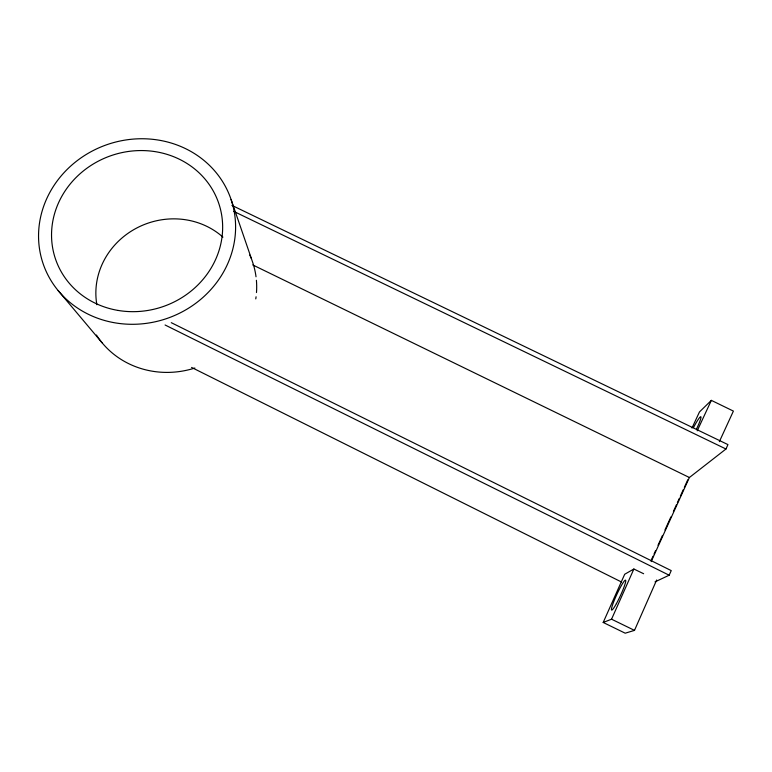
<?xml version="1.0" encoding="UTF-8"?>
<svg xmlns="http://www.w3.org/2000/svg" width="772" height="772" viewBox="0 0 772 772"><rect width="100%" height="100%" fill="white"/><g stroke="black" fill="none" stroke-linecap="round" stroke-linejoin="round"><path stroke-width="1.16" d="M643.636 573.731L633.87 569.022L624.702 574.252L603.193 622.464L625.204 633.194L634.497 630.377L656.663 580.004M603.193 622.464L611.549 619.202L633.87 569.022M655.032 581.876L669.16 575.217L671.235 570.604L171.278 322.677M651.172 561.601L689.396 477.511L725.969 449.005L727.948 444.604L231.947 205.391M651.047 560.578L653.035 556.216M654.029 554.026L655.515 550.754M657.995 545.293L662.472 535.459M664.953 529.997L670.907 516.893M673.396 511.431L676.368 504.878M677.362 502.697L679.35 498.326M680.344 496.145L683.326 489.593M684.32 487.402L687.794 479.759M719.359 441.652L733.4 411.09L711.35 400.369L699.471 411.949L691.982 428.026M697.212 430.805L711.35 400.369M233.713 211.364L725.969 449.005M252.753 264.931L689.396 477.511M611.549 619.202L634.497 630.377M165.073 324.983L669.16 575.217M191.581 367.433L621.479 582.001M58.161 290.59L102.049 342.739M231.089 199.523A99.308 91.926 -19.4 0 1 115.588 322.937A99.308 91.926 -19.4 0 1 64.549 172.108A99.308 91.926 -19.4 0 1 231.089 199.523L252.647 262.258A86.744 81.33 -20.6 0 1 256.024 276.781M256.41 280.294A86.744 81.33 -20.6 0 1 256.487 292.559M256.072 296.786A86.744 81.33 -20.6 0 1 255.773 298.899M194.872 368.032A86.744 81.33 -20.6 0 1 96.452 335.019M249.8 255.059A86.744 81.33 -20.6 0 1 251.112 258.109M96.867 304.728A75.328 70.628 -20.6 0 1 136.084 228.358A75.328 70.628 -20.6 0 1 222.934 237.129M693.497 427.524A16 1.727 -63.3 0 1 700.831 416.716A16 1.727 -63.3 0 1 696.537 429.01M118.251 310.46A86.242 79.825 -19.4 0 0 218.794 203.49A86.242 79.825 -19.4 0 0 74.247 179.384A86.242 79.825 -19.4 0 0 118.251 310.46M616.394 603.665A16.502 1.882 -65.1 0 0 625.6 580.197A16.502 1.882 -65.1 0 0 613.798 601.513A16.502 1.882 -65.1 0 0 616.394 603.665"/></g></svg>
